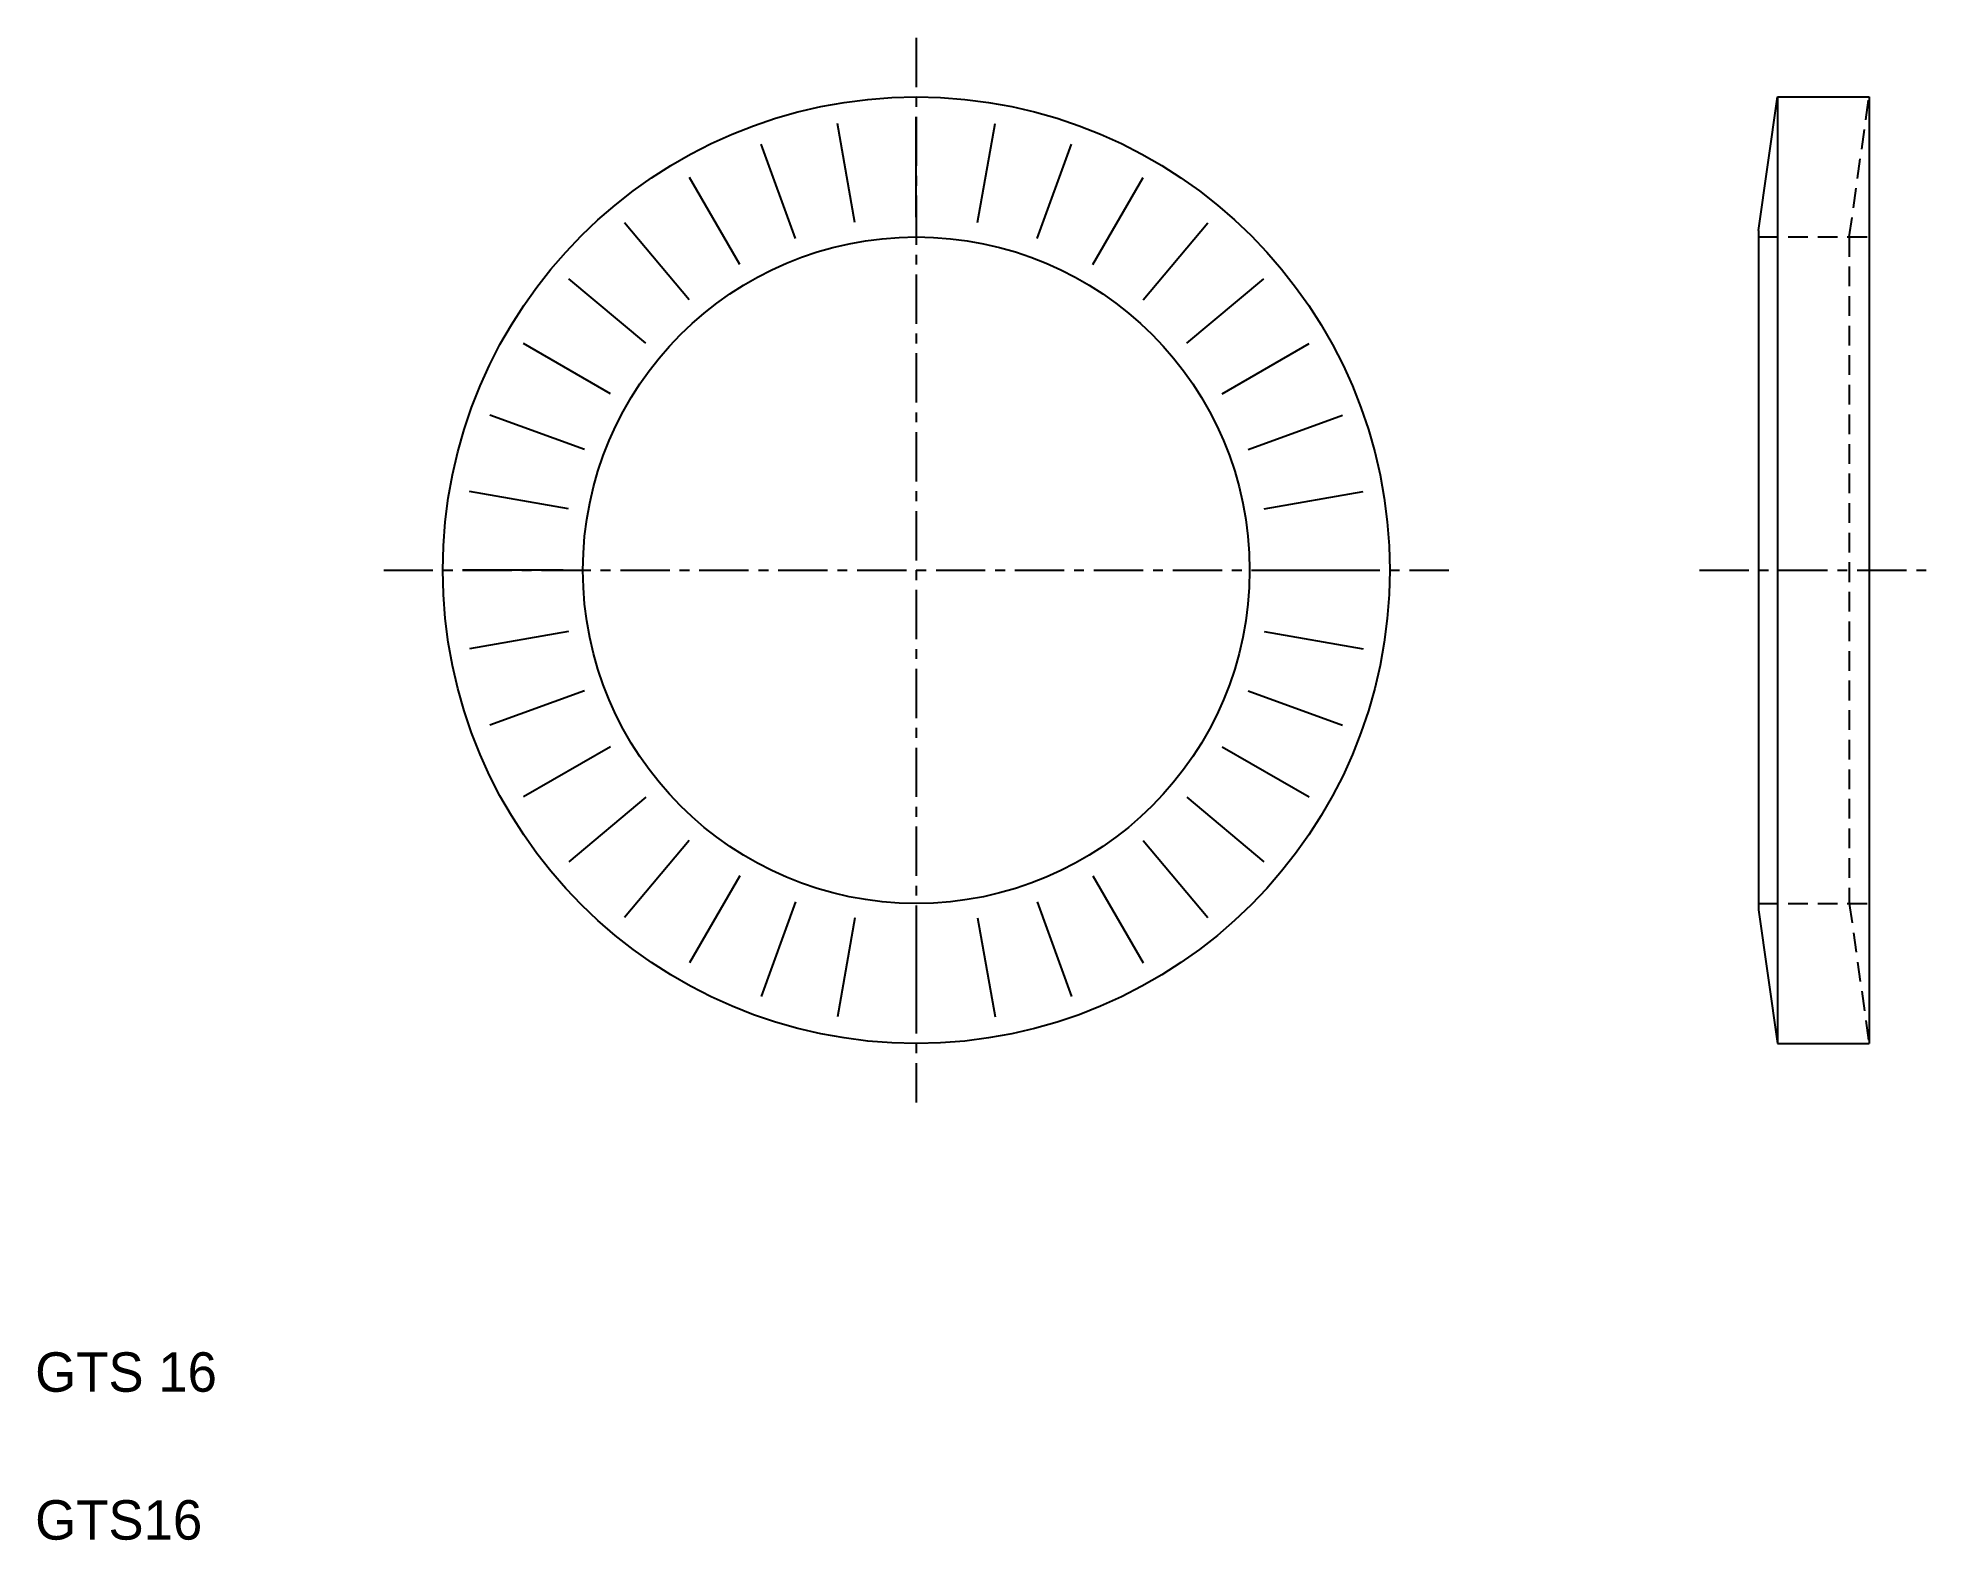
# Model space of a CAD drawing. Extents: x 2.6 to 50.5, y 2.5 to 40.6.
import ezdxf

# ---------------------------------------------------------------- set-up
doc = ezdxf.new("R2010")
doc.units = 0
doc.linetypes.add('CENTER', pattern=[2, 1.25, -0.25, 0.25, -0.25])
doc.linetypes.add('DASHED', pattern=[0.75, 0.5, -0.25])
doc.layers.get('0').update_dxf_attribs({"linetype": 'CONTINUOUS'})
doc.layers.add('CENTER', color=1, linetype='CENTER')

msp = doc.modelspace()

# ---------------------------------------------------------------- linework, layer by layer
at = {"color": 7, "linetype": 'CONTINUOUS'}
for p, q in [((46.183, 35.693), (46.66, 39.082)), ((46.66, 39.082), (48.983, 39.082)), ((46.66, 39.082), (46.66, 15.082)), ((48.983, 39.082), (48.983, 15.082)), ((23.28, 35.896), (22.837, 38.408)), ((24.834, 36.032), (24.834, 38.582)), ((26.388, 35.896), (26.831, 38.408)), ((21.773, 35.493), (20.901, 37.889)), ((27.895, 35.493), (28.767, 37.889)), ((20.359, 34.833), (19.084, 37.042)), ((29.309, 34.833), (30.584, 37.042)), ((19.081, 33.938), (17.442, 35.892)), ((30.587, 33.938), (32.226, 35.892)), ((46.183, 35.693), (46.183, 18.471)), ((17.978, 32.835), (16.025, 34.474)), ((31.69, 32.835), (33.644, 34.474)), ((17.083, 31.557), (14.875, 32.832)), ((32.585, 31.557), (34.794, 32.832)), ((16.424, 30.143), (14.028, 31.016)), ((33.244, 30.143), (35.641, 31.016)), ((16.02, 28.636), (13.509, 29.079)), ((33.648, 28.636), (36.16, 29.079)), ((15.884, 27.082), (13.334, 27.082)), ((33.784, 27.082), (36.334, 27.082)), ((16.02, 25.528), (13.509, 25.085)), ((33.648, 25.528), (36.16, 25.085)), ((16.424, 24.021), (14.028, 23.149)), ((33.244, 24.021), (35.641, 23.149)), ((17.083, 22.607), (14.875, 21.332)), ((32.585, 22.607), (34.794, 21.332)), ((17.978, 21.329), (16.025, 19.69)), ((31.69, 21.329), (33.644, 19.69)), ((19.081, 20.226), (17.442, 18.273)), ((30.587, 20.226), (32.226, 18.273)), ((20.359, 19.331), (19.084, 17.123)), ((29.309, 19.331), (30.584, 17.123)), ((21.773, 18.672), (20.901, 16.276)), ((23.28, 18.268), (22.837, 15.757)), ((26.388, 18.268), (26.831, 15.757)), ((27.895, 18.672), (28.767, 16.276)), ((46.183, 18.471), (46.66, 15.082)), ((24.834, 18.132), (24.834, 15.582)), ((46.66, 15.082), (48.983, 15.082))]:
    msp.add_line(p, q, dxfattribs=at)
at = {"color": 3, "linetype": 'DASHED'}
for p, q in [((48.483, 35.532), (48.983, 39.082)), ((46.183, 35.532), (48.983, 35.532)), ((48.483, 35.532), (48.483, 18.632)), ((46.183, 18.632), (48.983, 18.632)), ((48.483, 18.632), (48.983, 15.082))]:
    msp.add_line(p, q, dxfattribs=at)
at = {"color": 7, "linetype": 'CONTINUOUS'}
for radius in [12, 8.45]:
    msp.add_circle((24.834, 27.082), radius, dxfattribs=at)
at = {"layer": 'CENTER', "color": 1, "linetype": 'CENTER'}
for p, q in [((24.834, 40.582), (24.834, 13.582)), ((11.334, 27.082), (38.334, 27.082)), ((44.683, 27.082), (50.483, 27.082))]:
    msp.add_line(p, q, dxfattribs=at)

# ---------------------------------------------------------------- texts
at = {"color": 7, "linetype": 'CONTINUOUS'}
for s, p in [('GTS 16', (2.5, 6.25)), ('GTS16', (2.5, 2.5))]:
    msp.add_text(s, height=1, dxfattribs=at).set_placement(p)

doc.saveas('drawing.dxf')
